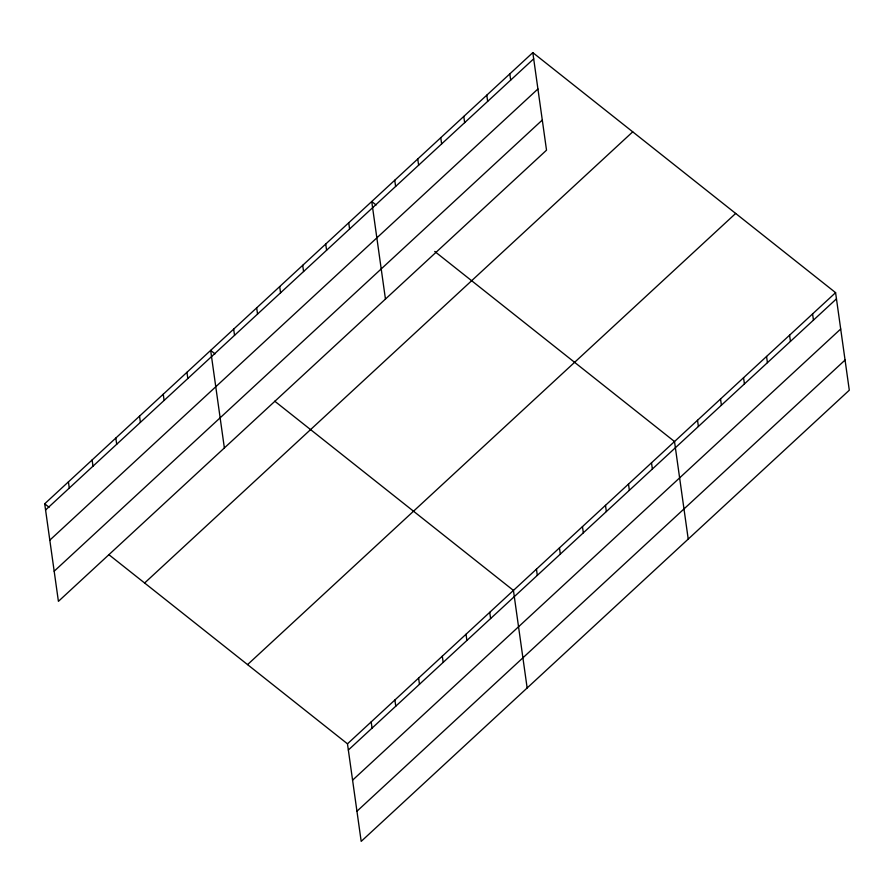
<?xml version="1.0" encoding="UTF-8"?>
<svg xmlns="http://www.w3.org/2000/svg" width="894" height="894" viewBox="0 0 894 894"><rect width="100%" height="100%" fill="white"/><g stroke="black" fill="none" stroke-linecap="round" stroke-linejoin="round"><path stroke-width="1.34" d="M532.813 52.623L546.525 150.181L58.412 601.349L44.7 503.791L532.813 52.623L835.588 292.651L849.3 390.209L361.187 841.377L347.475 743.819L108.777 554.593M45.572 510.005L533.684 58.836M49.807 540.155L537.92 88.987M54.176 571.21L542.289 120.042M144.616 583L632.729 131.831M247.56 664.611L735.673 213.442M347.475 743.819L835.588 292.651M348.347 750.032L836.46 298.864M352.582 780.171L840.695 329.003M356.952 811.227L845.065 360.058M376.083 204.961L371.736 201.519L385.448 299.065M434.73 251.449L674.512 441.535L688.224 539.093M215.007 353.845L210.66 350.403L224.372 447.95M274.737 401.194L513.435 590.42L527.147 687.978M44.7 503.791L49.047 507.244M812.579 313.917L813.451 320.13M789.57 335.194L790.441 341.396M766.56 356.46L767.432 362.673M743.551 377.726L744.423 383.939M720.53 399.003L721.402 405.206M697.521 420.269L698.393 426.483M651.502 462.801L652.374 469.015M628.493 484.079L629.365 490.281M605.484 505.345L606.356 511.558M582.463 526.611L583.346 532.824M509.803 73.9L510.675 80.102M559.454 547.888L560.326 554.09M486.794 95.166L487.666 101.38M536.445 569.154L537.316 575.367M463.785 116.432L464.656 122.646M440.764 137.71L441.636 143.912M489.722 612.334L490.605 618.547M417.755 158.976L418.627 165.189M466.02 634.248L466.892 640.462M394.746 180.242L395.617 186.455M442.306 656.162L443.178 662.376M418.604 678.077L419.476 684.29M348.727 222.785L349.599 228.998M394.891 699.991L395.763 706.204M325.718 244.051L326.589 250.264M371.189 721.905L372.06 728.118M302.697 265.317L303.58 271.53M279.688 286.594L280.56 292.796M256.679 307.86L257.55 314.073M233.669 329.126L234.541 335.339M186.947 372.317L187.818 378.52M163.244 394.232L164.116 400.434M139.531 416.146L140.403 422.348M115.829 438.06L116.701 444.262M92.116 459.974L92.987 466.176M68.413 481.877L69.285 488.09"/></g></svg>
